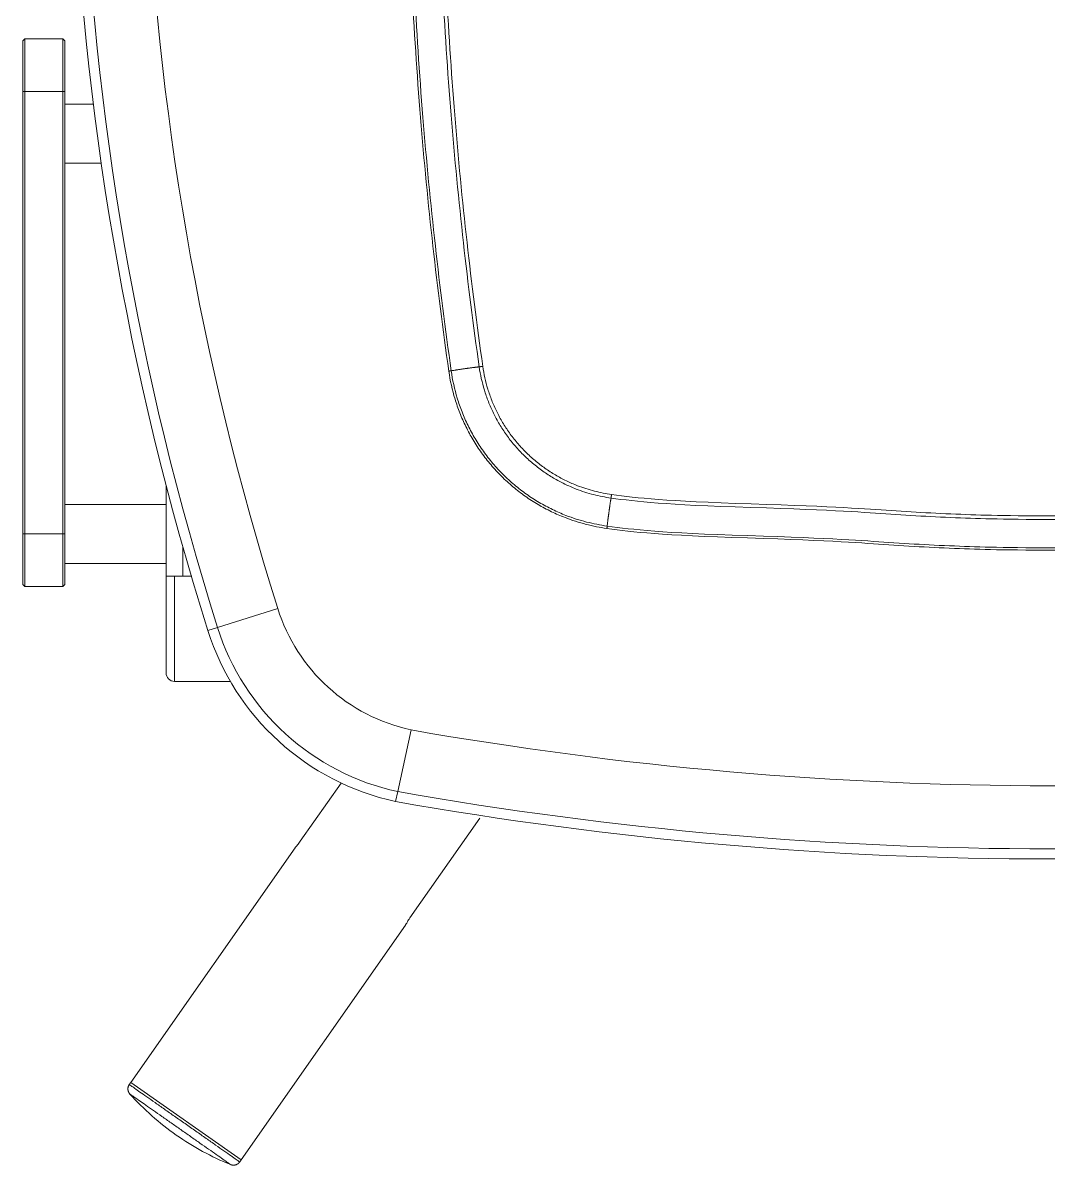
# Model space of a CAD drawing. Header units: millimetres. Extents: x 1448174 to 1599581, y -224422 to -106989.
# Drawn here: x 1488787.4 to 1488998.2, y -136036.1 to -135801.3 of the extents above; entities that cross this region are included whole.
import ezdxf

# ---------------------------------------------------------------- set-up
doc = ezdxf.new("R2010")
doc.units = ezdxf.units.MM
doc.header["$LTSCALE"] = 600
doc.header["$MEASUREMENT"] = 0
doc.layers.add('furniture', color=30, linetype='Continuous', lineweight=9)

msp = doc.modelspace()

# ---------------------------------------------------------------- linework, layer by layer
at = {"layer": 'furniture'}
for p, q in [((1488787.4233, -135804.9634), (1488787.8564, -135804.5302)), ((1488787.4233, -135815.3595), (1488787.4233, -135804.9634)), ((1488787.8564, -135804.5302), (1488795.6535, -135804.5302)), ((1488787.8564, -135804.5302), (1488787.8564, -135815.3595)), ((1488795.6535, -135815.3595), (1488795.6535, -135804.5302)), ((1488795.6535, -135804.5302), (1488796.0867, -135804.9634)), ((1488796.0867, -135804.9634), (1488796.0867, -135815.3595)), ((1488787.4233, -135906.3256), (1488787.4233, -135815.3595)), ((1488787.4233, -135815.3595), (1488787.8564, -135815.3595)), ((1488787.8564, -135815.3595), (1488787.8564, -135906.3256)), ((1488795.6535, -135815.3595), (1488787.8564, -135815.3595)), ((1488795.6535, -135906.3256), (1488795.6535, -135815.3595)), ((1488796.0867, -135815.3595), (1488795.6535, -135815.3595)), ((1488796.0867, -135815.3595), (1488796.0867, -135906.3256)), ((1488796.0867, -135817.9585), (1488801.9172, -135817.9585)), ((1488796.0867, -135830.0874), (1488803.5388, -135830.0874)), ((1488881.2579, -135871.9771), (1488881.0806, -135871.9981)), ((1488881.9919, -135871.8866), (1488881.9667, -135871.8898)), ((1488875.4994, -135872.7964), (1488875.4836, -135872.799)), ((1488816.8789, -135914.989), (1488816.8789, -135896.3261)), ((1488796.0867, -135900.2612), (1488816.8789, -135900.2612)), ((1488908.3609, -135898.953), (1488908.3327, -135899.1293)), ((1488908.4748, -135898.2222), (1488908.471, -135898.2474)), ((1488907.5731, -135904.7159), (1488907.5714, -135904.7318)), ((1488787.4233, -135916.7217), (1488787.4233, -135906.3256)), ((1488787.4233, -135906.3256), (1488787.8564, -135906.3256)), ((1488787.8564, -135906.3256), (1488795.6535, -135906.3256)), ((1488787.8564, -135906.3256), (1488787.8564, -135917.1549)), ((1488795.6535, -135917.1549), (1488795.6535, -135906.3256)), ((1488795.6535, -135906.3256), (1488796.0867, -135906.3256)), ((1488796.0867, -135906.3256), (1488796.0867, -135916.7217)), ((1488820.3443, -135909.0768), (1488820.3443, -135914.989)), ((1488796.0867, -135912.39), (1488816.8789, -135912.39)), ((1488787.4233, -135916.7217), (1488787.8564, -135917.1549)), ((1488795.6535, -135917.1549), (1488796.0867, -135916.7217)), ((1488816.8789, -135934.9149), (1488816.8789, -135914.989)), ((1488818.6116, -135914.989), (1488816.8789, -135914.989)), ((1488820.3443, -135914.989), (1488818.6116, -135914.989)), ((1488818.6116, -135914.989), (1488818.6116, -135936.6476)), ((1488822.053, -135914.989), (1488820.3443, -135914.989)), ((1488822.1427, -135914.989), (1488822.053, -135914.989)), ((1488787.8564, -135917.1549), (1488795.6535, -135917.1549)), ((1488839.8239, -135921.6467), (1488827.4482, -135925.5524)), ((1488827.4482, -135925.5524), (1488825.4658, -135926.178)), ((1488818.6116, -135936.6476), (1488830.0914, -135936.6476)), ((1488867.2501, -135946.6281), (1488864.5136, -135959.3136)), ((1488852.8547, -135957.544), (1488844.4723, -135969.5155)), ((1488864.0752, -135961.3456), (1488864.5136, -135959.3136)), ((1488867.0035, -135985.292), (1488881.3724, -135964.771)), ((1488843.3893, -135970.8725), (1488809.5992, -136019.1298)), ((1488866.0987, -135986.7737), (1488832.3085, -136035.0311)), ((1488809.3091, -136019.5444), (1488809.2728, -136019.5986)), ((1488809.5992, -136019.1298), (1488809.3089, -136019.5443)), ((1488809.5992, -136019.1298), (1488832.3085, -136035.0311)), ((1488830.1564, -136035.9968), (1488830.2174, -136036.02)), ((1488832.0183, -136035.4456), (1488832.3085, -136035.0311))]:
    msp.add_line(p, q, dxfattribs=at)
for centre, radius, start, end in [((1489403.7893, -135743.6627), 606.4404, 181.90213, 197.51538), ((1489403.7893, -135743.6627), 604.3616, 182.11034, 197.51538), ((1489403.7893, -135743.6627), 591.3842, 182.11034, 197.51538), ((1488896.1282, -135996.7979), 125.7042, 97.479964, 97.5703), ((1488895.8405, -135994.6962), 123.5829, 97.383471, 97.474552), ((1488895.4905, -135991.9476), 120.8121, 97.294084, 97.386349), ((1488895.1235, -135989.061), 117.9022, 97.201855, 97.295317), ((1488894.7657, -135986.2037), 115.0227, 97.108804, 97.203446), ((1488894.4658, -135983.8704), 112.6701, 97.009028, 97.104311), ((1488893.9168, -135979.2782), 108.0452, 96.919312, 97.017202), ((1488893.2097, -135973.4795), 102.2036, 96.815678, 96.917438), ((1488865.4197, -135737.988), 134.922, 276.741401, 276.764304), ((1488875.3137, -135821.2947), 51.0298, 276.749879, 276.796232), ((1488874.508, -135814.5739), 57.7987, 276.800884, 276.827592), ((1488859.4136, -135689.2051), 184.0728, 276.85349, 276.860063), ((1488872.9492, -135801.5243), 70.9411, 276.84176, 276.860647), ((1488874.5057, -135814.5066), 57.8658, 276.865964, 276.890675), ((1488873.315, -135804.5794), 67.8641, 276.8832, 276.903859), ((1488872.5455, -135798.3101), 74.1804, 276.911789, 276.930447), ((1488873.0265, -135802.2947), 70.1669, 276.933145, 276.953042), ((1488873.1815, -135803.5267), 68.9252, 276.949134, 276.969521), ((1488872.9811, -135801.812), 70.6516, 276.962092, 276.982003), ((1488872.8469, -135800.7988), 71.6736, 276.990031, 277.009693), ((1488872.8424, -135800.7686), 71.704, 277.010333, 277.030044), ((1488872.804, -135800.4873), 71.9879, 277.033018, 277.052701), ((1488872.7566, -135799.9298), 72.5471, 277.035756, 277.055336), ((1488872.6652, -135799.4528), 73.0317, 277.080578, 277.100071), ((1488872.6383, -135799.0872), 73.3978, 277.085625, 277.105062), ((1488872.5807, -135798.6552), 73.8336, 277.107932, 277.127302), ((1488872.5484, -135798.2465), 74.2431, 277.112903, 277.132207), ((1488872.4632, -135797.8275), 74.6696, 277.15715, 277.176386), ((1488872.433, -135797.437), 75.0607, 277.161994, 277.18117), ((1488872.3747, -135797.0548), 75.4473, 277.188854, 277.207966), ((1488872.3443, -135796.6628), 75.84, 277.193613, 277.212665), ((1488872.2604, -135796.2879), 76.2224, 277.239801, 277.258793), ((1488872.2585, -135795.915), 76.5925, 277.224983, 277.243921), ((1488872.1733, -135795.5589), 76.9566, 277.273417, 277.292294), ((1488872.137, -135795.1492), 77.3676, 277.280449, 277.299259), ((1488852.9875, -135734.9822), 139.6416, 279.074741, 279.090436), ((1488866.882, -135821.7284), 51.7896, 279.07414, 279.106414), ((1488866.0053, -135816.2084), 57.3788, 279.098502, 279.117356), ((1488845.9295, -135691.6282), 183.5663, 279.142809, 279.147386), ((1488864.0801, -135804.5084), 69.2361, 279.16834, 279.181739), ((1488866.2847, -135817.8412), 55.7224, 279.131473, 279.149193), ((1488864.8302, -135809.0843), 64.5991, 279.187814, 279.202721), ((1488864.0243, -135803.8892), 69.8563, 279.173772, 279.187312), ((1488864.7058, -135808.3629), 65.3311, 279.223724, 279.238265), ((1488865.052, -135810.2573), 63.4058, 279.204317, 279.21933), ((1488864.8909, -135809.3624), 64.3149, 279.233232, 279.247987), ((1488864.8828, -135809.2385), 64.4385, 279.237396, 279.252068), ((1488864.9578, -135809.8697), 63.8034, 279.276722, 279.291526), ((1488865.0653, -135810.3209), 63.3408, 279.261513, 279.276401), ((1488865.0926, -135810.5193), 63.1406, 279.280976, 279.29588), ((1488865.1339, -135810.8365), 62.8209, 279.305411, 279.320352), ((1488865.1849, -135811.1459), 62.5073, 279.320118, 279.335111), ((1488865.236, -135811.4883), 62.1612, 279.339809, 279.354853), ((1488865.2808, -135811.7914), 61.8549, 279.359586, 279.374674), ((1488865.3623, -135812.1178), 61.5195, 279.349311, 279.364447), ((1488865.376, -135812.4302), 61.2091, 279.399387, 279.41457), ((1488865.459, -135812.7656), 60.8646, 279.389155, 279.40439), ((1488865.5068, -135813.0853), 60.5414, 279.409203, 279.424487), ((1488865.555, -135813.4395), 60.1841, 279.43439, 279.449724), ((1488865.6293, -135813.723), 59.8923, 279.424169, 279.439544), ((1488865.6539, -135814.0631), 59.5528, 279.469859, 279.485298), ((1488865.7515, -135814.551), 59.0555, 279.469869, 279.485387), ((1488910.8646, -136087.0151), 217.1183, 99.26625, 99.374367), ((1488889.9122, -135957.8236), 86.2389, 99.13808, 99.34846), ((1488892.335, -135972.8363), 101.4459, 99.023348, 99.142525), ((1488923.2231, -136171.1477), 302.1481, 98.878138, 98.910196), ((1488896.1613, -135997.8002), 126.7009, 98.800245, 98.88524), ((1488893.024, -135977.0661), 105.7309, 98.730093, 98.83913), ((1488895.8839, -135995.7676), 124.6499, 98.63328, 98.724694), ((1488897.6706, -136007.7431), 136.7579, 98.537452, 98.620229), ((1488896.7411, -136001.5483), 130.4938, 98.449796, 98.537616), ((1488896.5028, -135999.8968), 128.8252, 98.363168, 98.45292), ((1488896.9609, -136003.0586), 132.0199, 98.272439, 98.360276), ((1488897.1921, -136004.6126), 133.5911, 98.187704, 98.274673), ((1488897.1202, -136004.1986), 133.1711, 98.095035, 98.182446), ((1488897.0817, -136003.857), 132.8274, 98.011668, 98.099351), ((1488897.0487, -136003.7003), 132.6676, 97.919275, 98.006969), ((1488896.9631, -136003.0019), 131.9641, 97.836285, 97.924243), ((1488896.8074, -136001.9528), 130.9036, 97.74303, 97.831381), ((1488896.6143, -136000.4687), 129.407, 97.65793, 97.746879), ((1488896.3867, -135998.8626), 127.7849, 97.563193, 97.65271), ((1489030.3507, -135918.5027), 123.5467, 171.502391, 171.593498), ((1489027.6071, -135918.0872), 120.7718, 171.412743, 171.505034), ((1489024.7369, -135917.6556), 117.8693, 171.318353, 171.411841), ((1489021.8911, -135917.2144), 114.9895, 171.226962, 171.321631), ((1489019.5615, -135916.8585), 112.6329, 171.129844, 171.225154), ((1489014.9994, -135916.1387), 108.0144, 171.03601, 171.133928), ((1489009.2285, -135915.2286), 102.1722, 170.934113, 171.035902), ((1488776.2081, -135877.6849), 133.8533, 350.857468, 350.880556), ((1488858.3932, -135890.8699), 50.6173, 350.872111, 350.918839), ((1488851.7626, -135889.7938), 57.3346, 350.90281, 350.929735), ((1488728.0685, -135870.1306), 182.5818, 350.955621, 350.962247), ((1488838.8563, -135887.7723), 70.3983, 350.978143, 350.997183), ((1488851.7009, -135889.7897), 57.3962, 350.979759, 351.004671), ((1488841.8953, -135888.2408), 67.3233, 351.00747, 351.028296), ((1488835.719, -135887.2481), 73.5789, 351.014764, 351.033573), ((1488839.6305, -135887.8896), 69.6152, 351.053345, 351.073403), ((1488840.8759, -135888.0769), 68.3559, 351.066562, 351.087114), ((1488839.1405, -135887.799), 70.1134, 351.082475, 351.102547), ((1488838.1709, -135887.6379), 71.0962, 351.095099, 351.114921), ((1488838.1472, -135887.6655), 71.1154, 351.139853, 351.159724), ((1488837.8505, -135887.6004), 71.4186, 351.144739, 351.164581), ((1488837.3059, -135887.518), 71.9693, 351.16634, 351.186079), ((1488836.841, -135887.4443), 72.44, 351.184772, 351.204423), ((1488836.461, -135887.3877), 72.8242, 351.206158, 351.225752), ((1488836.0405, -135887.325), 73.2494, 351.227445, 351.246973), ((1488835.643, -135887.262), 73.6519, 351.245616, 351.265077), ((1488835.2352, -135887.1976), 74.0647, 351.263713, 351.283105), ((1488834.8558, -135887.1376), 74.4488, 351.281732, 351.301064), ((1488834.4588, -135887.075), 74.8507, 351.29968, 351.318947), ((1488834.0778, -135887.0408), 75.2325, 351.337008, 351.356216), ((1488833.6879, -135886.9537), 75.6311, 351.335352, 351.354499), ((1488833.3778, -135886.9228), 75.9423, 351.366578, 351.38567), ((1488832.9803, -135886.8345), 76.3485, 351.364867, 351.383897), ((1488832.5558, -135886.8206), 76.7703, 351.421112, 351.440075), ((1489037.1817, -135919.5148), 130.4521, 172.567253, 172.6551), ((1489035.5346, -135919.2918), 128.79, 172.481073, 172.570851), ((1489038.6956, -135919.7109), 131.9787, 172.392381, 172.480244), ((1489040.2505, -135919.9174), 133.5472, 172.305888, 172.392883), ((1489039.8408, -135919.8704), 133.1349, 172.214883, 172.30232), ((1489039.4928, -135919.8172), 132.7829, 172.129609, 172.217318), ((1489039.3358, -135919.8062), 132.6258, 172.037274, 172.124994), ((1489038.6429, -135919.6973), 131.9245, 171.954464, 172.042447), ((1489037.5885, -135919.5612), 130.8615, 171.860486, 171.948864), ((1489036.1109, -135919.3385), 129.3672, 171.77649, 171.865465), ((1489034.5062, -135919.1121), 127.7467, 171.68448, 171.774023), ((1489032.4497, -135918.8091), 125.6679, 171.5952, 171.685563), ((1488842.8272, -135897.4382), 65.1537, 353.270694, 353.285469), ((1488837.5149, -135896.8364), 70.4999, 353.304528, 353.317947), ((1488842.0969, -135897.351), 65.8892, 353.298705, 353.313116), ((1488843.9902, -135897.576), 63.9826, 353.315882, 353.330761), ((1488843.0838, -135897.4973), 64.8921, 353.354635, 353.369259), ((1488842.9256, -135897.4384), 65.056, 353.333825, 353.348367), ((1488843.604, -135897.5568), 64.3684, 353.383105, 353.397777), ((1488844.0648, -135897.5819), 63.9079, 353.372649, 353.387404), ((1488844.2687, -135897.607), 63.7023, 353.388727, 353.403498), ((1488844.5261, -135897.6422), 63.4427, 353.408338, 353.423145), ((1488844.9103, -135897.6842), 63.0562, 353.421065, 353.435923), ((1488845.2271, -135897.726), 62.7367, 353.440807, 353.455716), ((1488845.5375, -135897.7632), 62.424, 353.457152, 353.472103), ((1488845.8718, -135897.803), 62.0874, 353.473565, 353.488565), ((1488846.1587, -135897.8412), 61.798, 353.493516, 353.508561), ((1488846.5349, -135897.8819), 61.4196, 353.506608, 353.521704), ((1488846.8624, -135897.8879), 61.0936, 353.492695, 353.507839), ((1488847.1918, -135897.9597), 60.7581, 353.53994, 353.555134), ((1488847.4825, -135897.9942), 60.4654, 353.556721, 353.571955), ((1488847.8635, -135898.0064), 60.0855, 353.542817, 353.558114), ((1488848.2967, -135898.0892), 59.6457, 353.590475, 353.605851), ((1489123.2247, -135929.3151), 217.0501, 173.384302, 173.492453), ((1488993.2717, -135914.1149), 86.2113, 173.258389, 173.468832), ((1489008.3707, -135915.9022), 101.4157, 173.137793, 173.257006), ((1489207.495, -135940.4333), 302.0451, 172.998805, 173.030872), ((1489033.4198, -135919.048), 126.6612, 172.917317, 173.002336), ((1489012.6247, -135916.3875), 105.6968, 172.849518, 172.958588), ((1489031.3934, -135918.755), 124.6141, 172.752178, 172.84362), ((1489043.3885, -135920.3083), 136.7094, 172.657823, 172.740626), ((1488767.6527, -135888.4698), 140.8613, 353.176247, 353.191806), ((1488855.6541, -135898.9632), 52.2365, 353.177728, 353.20972), ((1488850.024, -135898.3042), 57.905, 353.220942, 353.239631), ((1488723.5961, -135883.3392), 185.2156, 353.246369, 353.250906), ((1488838.1623, -135896.913), 69.848, 353.263821, 353.277102), ((1488851.6888, -135898.4968), 56.2292, 353.26624, 353.283805), ((1488875.0364, -135910.5339), 36.9245, 197.51538, 257.82662), ((1488875.0364, -135910.5339), 51.9806, 197.51538, 257.82662), ((1488875.0364, -135910.5339), 49.9018, 197.51538, 257.82662), ((1488818.6116, -135934.9149), 1.7327, 180, 270), ((1488998.6871, -135199.6404), 758.4631, 260.0206162, 279.9793824), ((1488998.6871, -135200.155), 773.0017, 259.9712848, 280.0287163), ((1488998.6871, -135200.0857), 770.9926, 259.9779632, 280.0220392), ((1488810.605, -136020.4433), 1.5785, 167.585613, 170.178809), ((1488810.6049, -136020.4426), 1.5782, 165.031134, 167.608624), ((1488810.6103, -136020.4466), 1.5845, 162.394435, 164.94257), ((1488810.6066, -136020.4449), 1.5804, 159.878103, 162.411973), ((1488810.6043, -136020.4465), 1.5788, 157.284712, 159.796932), ((1488810.6104, -136020.4489), 1.5854, 154.811605, 157.288423), ((1488810.637, -136020.465), 1.6163, 152.292681, 154.695143), ((1488810.6035, -136020.4473), 1.5784, 149.867956, 152.29798), ((1488810.5351, -136020.4069), 1.499, 147.365681, 149.889248), ((1488810.5985, -136020.4397), 1.5714, 178.157564, 180.802092), ((1488810.5938, -136020.4377), 1.5668, 180.874099, 183.529521), ((1488810.6, -136020.439), 1.5729, 175.545702, 178.182144), ((1488810.5954, -136020.439), 1.5684, 183.479509, 186.131814), ((1488810.6023, -136020.4412), 1.5754, 172.849017, 175.47231), ((1488810.6009, -136020.4366), 1.5741, 186.199548, 188.838616), ((1488810.602, -136020.4405), 1.5751, 170.2603, 172.87361), ((1488810.5893, -136020.4388), 1.5622, 188.824387, 191.479916), ((1488810.5643, -136020.442), 1.5371, 191.548052, 194.241373), ((1488810.5938, -136020.4388), 1.5665, 194.088058, 196.711165), ((1488810.6749, -136020.4135), 1.6514, 196.74167, 199.203445), ((1488810.5642, -136020.4439), 1.5369, 199.49013, 202.155129), ((1488810.3833, -136020.5152), 1.3425, 202.250888, 205.34293), ((1488810.6403, -136020.4276), 1.6126, 204.247102, 206.658836), ((1488812.3506, -136019.5787), 3.5219, 206.516328, 207.512684), ((1488810.4056, -136020.5182), 1.3644, 210.25699, 213.473478), ((1488810.2879, -136020.6002), 1.2211, 213.307641, 218.73068), ((1488811.8516, -136019.495), 3.1345, 216.606861, 219.351855), ((1488851.2656, -135983.7907), 56.3123, 222.01573, 235), ((1488851.2656, -135983.7907), 56.3123, 235, 247.98427), ((1488830.7214, -136034.6087), 1.4987, 250.345975, 252.869735), ((1488830.7451, -136034.5325), 1.5785, 252.861909, 255.292112), ((1488830.7551, -136034.4962), 1.6161, 255.275884, 257.678516), ((1488830.7454, -136034.5255), 1.5854, 257.793912, 260.270895), ((1488830.7443, -136034.532), 1.5788, 260.272969, 262.785345), ((1488830.7425, -136034.5303), 1.5802, 262.8556, 265.389615), ((1488830.7432, -136034.5261), 1.5845, 265.37802, 267.926287), ((1488830.7404, -136034.5323), 1.5782, 268.018981, 270.59659), ((1488830.7411, -136034.5319), 1.5786, 270.572691, 273.165988), ((1488830.7389, -136034.5357), 1.5749, 273.252069, 275.865465), ((1488830.7398, -136034.5349), 1.5756, 275.828699, 278.452059), ((1488830.7379, -136034.538), 1.5728, 278.538747, 281.175239), ((1488830.739, -136034.539), 1.5716, 281.141951, 283.786508), ((1488830.7384, -136034.5441), 1.5669, 283.854257, 286.509689), ((1488830.739, -136034.5423), 1.5684, 286.468798, 289.12109), ((1488830.7355, -136034.5375), 1.5741, 289.183636, 291.822673), ((1488830.7402, -136034.5483), 1.5623, 291.810538, 294.466015), ((1488830.7488, -136034.572), 1.5372, 294.539401, 297.232651), ((1488830.7395, -136034.5438), 1.5666, 297.064724, 299.687742), ((1488830.6964, -136034.4705), 1.6515, 299.728119, 302.189795), ((1488830.7507, -136034.5713), 1.5373, 302.477016, 305.141891), ((1488830.861, -136034.7318), 1.3426, 305.237622, 308.329501), ((1488830.7177, -136034.501), 1.6128, 307.233597, 309.645188), ((1488829.5064, -136033.0248), 3.5224, 309.498354, 310.494648), ((1488830.8588, -136034.7094), 1.3646, 313.240636, 316.456915), ((1488830.9652, -136034.8056), 1.2213, 316.292698, 321.715345), ((1488829.5365, -136033.53), 3.1352, 319.593553, 322.338336)]:
    msp.add_arc(centre, radius, start, end, dxfattribs=at)
for points, knots in [([(1488875.0121, -135872.8759), (1488873.7972, -135864.3354), (1488872.7095, -135855.7787), (1488870.7628, -135838.4011), (1488869.9112, -135829.5824), (1488868.458, -135811.6806), (1488867.8643, -135802.6009), (1488866.9496, -135784.1789), (1488866.6367, -135774.8409), (1488866.4743, -135765.4969)], [0, 0, 0, 0, 0.2400767, 0.2400767, 0.48667038, 0.48667038, 0.73993011, 0.73993011, 1, 1, 1, 1]), ([(1488875.4994, -135872.7964), (1488874.2852, -135864.2607), (1488873.1983, -135855.7089), (1488871.2529, -135838.3411), (1488870.4018, -135829.5273), (1488868.9497, -135811.6357), (1488868.3564, -135802.5612), (1488867.4425, -135784.1496), (1488867.1299, -135774.817), (1488866.9676, -135765.4782)], [0, 0, 0, 0, 0.2400767, 0.2400767, 0.48667038, 0.48667038, 0.73993011, 0.73993011, 1, 1, 1, 1]), ([(1488872.7833, -135765.3771), (1488872.9444, -135774.6534), (1488873.2549, -135783.9236), (1488874.1627, -135802.212), (1488874.7521, -135811.2258), (1488876.1945, -135828.9977), (1488877.0399, -135837.7524), (1488878.9722, -135855.004), (1488880.0519, -135863.4986), (1488881.2579, -135871.9771)], [0, 0, 0, 0, 0.26006989, 0.26006989, 0.51332962, 0.51332962, 0.7599233, 0.7599233, 1, 1, 1, 1]), ([(1488873.5241, -135765.4399), (1488873.6854, -135774.6876), (1488873.9955, -135783.9292), (1488874.9018, -135802.1813), (1488875.4907, -135811.1874), (1488876.9322, -135828.944), (1488877.777, -135837.6913), (1488879.708, -135854.9281), (1488880.7868, -135863.4153), (1488881.9919, -135871.8866)], [0.000578332, 0.000578332, 0.000578332, 0.000578332, 0.26006989, 0.26006989, 0.51332962, 0.51332962, 0.7599233, 0.7599233, 1, 1, 1, 1]), ([(1488881.2579, -135871.9771), (1488881.4871, -135873.5926), (1488881.841, -135875.1897), (1488882.5604, -135877.5556), (1488882.8372, -135878.3507), (1488883.4585, -135879.9302), (1488883.8038, -135880.7135), (1488884.5621, -135882.261), (1488884.9757, -135883.024), (1488885.8689, -135884.522), (1488886.3488, -135885.2559), (1488887.3718, -135886.6871), (1488887.9148, -135887.3835), (1488889.0595, -135888.7315), (1488889.6609, -135889.3824), (1488890.9164, -135890.6321), (1488891.5702, -135891.2304), (1488892.9235, -135892.3687), (1488893.6224, -135892.9084), (1488895.0585, -135893.9246), (1488895.7947, -135894.4011), (1488897.2968, -135895.2873), (1488898.0618, -135895.6972), (1488899.6127, -135896.4483), (1488900.3977, -135896.7899), (1488902.3667, -135897.5537), (1488903.5645, -135897.9382), (1488905.9597, -135898.5532), (1488907.1553, -135898.7877), (1488908.3609, -135898.953)], [0, 0, 0, 0, 0.11924432, 0.11924432, 0.18074567, 0.18074567, 0.24328882, 0.24328882, 0.30669117, 0.30669117, 0.37075357, 0.37075357, 0.43526367, 0.43526367, 0.49999999, 0.49999999, 0.56473631, 0.56473631, 0.62924643, 0.62924643, 0.69330881, 0.69330881, 0.75671117, 0.75671117, 0.81925433, 0.81925433, 0.91106378, 0.91106378, 1, 1, 1, 1]), ([(1488881.9919, -135871.8866), (1488882.2165, -135873.4643), (1488882.5629, -135875.0241), (1488883.2665, -135877.3345), (1488883.5372, -135878.111), (1488884.1446, -135879.6534), (1488884.4823, -135880.4183), (1488885.2236, -135881.9294), (1488885.6278, -135882.6744), (1488886.5008, -135884.1371), (1488886.9699, -135884.8537), (1488887.9696, -135886.2511), (1488888.5003, -135886.931), (1488889.6188, -135888.2471), (1488890.2064, -135888.8826), (1488891.4333, -135890.1027), (1488892.072, -135890.6867), (1488893.3943, -135891.7979), (1488894.0772, -135892.3248), (1488895.4802, -135893.3167), (1488896.1994, -135893.7817), (1488897.6669, -135894.6466), (1488898.4142, -135895.0467), (1488899.9294, -135895.7796), (1488900.6962, -135896.1129), (1488902.6196, -135896.8581), (1488903.7897, -135897.2331), (1488906.1293, -135897.8327), (1488907.2971, -135898.0613), (1488908.4748, -135898.2222)], [0, 0, 0, 0, 0.11924432, 0.11924432, 0.18074567, 0.18074567, 0.24328882, 0.24328882, 0.30669117, 0.30669117, 0.37075357, 0.37075357, 0.43526367, 0.43526367, 0.49999999, 0.49999999, 0.56473631, 0.56473631, 0.62924643, 0.62924643, 0.69330881, 0.69330881, 0.75671117, 0.75671117, 0.81925433, 0.81925433, 0.91106378, 0.91106378, 1, 1, 1, 1]), ([(1488907.5162, -135905.2063), (1488906.0709, -135905.0087), (1488904.6374, -135904.7279), (1488901.7652, -135903.9916), (1488900.3292, -135903.5311), (1488897.9683, -135902.6161), (1488897.0271, -135902.2068), (1488895.1673, -135901.307), (1488894.2501, -135900.8158), (1488892.4488, -135899.754), (1488891.566, -135899.1831), (1488889.844, -135897.9653), (1488889.0058, -135897.3185), (1488887.3829, -135895.9543), (1488886.5989, -135895.2373), (1488885.0931, -135893.7395), (1488884.3719, -135892.9594), (1488882.999, -135891.3437), (1488882.3477, -135890.5091), (1488881.1208, -135888.7936), (1488880.5451, -135887.9139), (1488879.4736, -135886.1183), (1488878.9775, -135885.2037), (1488878.0678, -135883.3488), (1488877.6534, -135882.4097), (1488876.908, -135880.5164), (1488876.5759, -135879.5634), (1488875.7124, -135876.7267), (1488875.2876, -135874.813), (1488875.0121, -135872.8759)], [0, 0, 0, 0, 0.08893621, 0.08893621, 0.18074567, 0.18074567, 0.24328883, 0.24328883, 0.30669119, 0.30669119, 0.37075357, 0.37075357, 0.43526369, 0.43526369, 0.50000001, 0.50000001, 0.56473633, 0.56473633, 0.62924643, 0.62924643, 0.69330883, 0.69330883, 0.75671118, 0.75671118, 0.81925434, 0.81925434, 0.88075568, 0.88075568, 1, 1, 1, 1]), ([(1488907.5731, -135904.7159), (1488906.1466, -135904.5204), (1488904.7317, -135904.243), (1488901.897, -135903.5154), (1488900.4798, -135903.0605), (1488898.1498, -135902.1567), (1488897.2209, -135901.7525), (1488895.3855, -135900.8639), (1488894.4803, -135900.3788), (1488892.7027, -135899.3303), (1488891.8315, -135898.7666), (1488890.1321, -135897.5641), (1488889.305, -135896.9255), (1488887.7035, -135895.5786), (1488886.9299, -135894.8706), (1488885.444, -135893.3919), (1488884.7323, -135892.6217), (1488883.3777, -135891.0266), (1488882.7351, -135890.2027), (1488881.5245, -135888.5091), (1488880.9565, -135887.6407), (1488879.8995, -135885.8681), (1488879.4101, -135884.9652), (1488878.5126, -135883.1341), (1488878.1039, -135882.2072), (1488877.3686, -135880.3382), (1488877.0411, -135879.3975), (1488876.1895, -135876.5975), (1488875.7708, -135874.7083), (1488875.4994, -135872.7964)], [0, 0, 0, 0, 0.08893621, 0.08893621, 0.18074567, 0.18074567, 0.24328883, 0.24328883, 0.30669119, 0.30669119, 0.37075357, 0.37075357, 0.43526369, 0.43526369, 0.50000001, 0.50000001, 0.56473633, 0.56473633, 0.62924643, 0.62924643, 0.69330883, 0.69330883, 0.75671118, 0.75671118, 0.81925434, 0.81925434, 0.88075568, 0.88075568, 1, 1, 1, 1]), ([(1488908.3609, -135898.953), (1488913.7603, -135899.6913), (1488919.1698, -135900.3377), (1488955.0207, -135901.4482), (1488960.4589, -135901.9117), (1488971.3571, -135902.6543), (1488976.8141, -135902.933), (1488987.7407, -135903.3051), (1488993.2072, -135903.3982), (1489029.3608, -135903.3985), (1489034.8273, -135903.3056), (1489045.754, -135902.9341), (1489051.2109, -135902.6556), (1489062.1092, -135901.9135), (1489067.5476, -135901.4504), (1489078.3982, -135900.3404), (1489083.8082, -135899.6942), (1489089.2073, -135898.9562)], [0, 0, 0, 0, 0.12474757, 0.12474757, 0.24971126, 0.24971126, 0.37481944, 0.37481944, 0.5, 0.5, 0.62518056, 0.62518056, 0.75028875, 0.75028875, 0.87525244, 0.87525244, 1, 1, 1, 1]), ([(1488908.4748, -135898.2222), (1488913.8659, -135898.9592), (1488919.267, -135899.6045), (1488955.1014, -135900.713), (1488960.5312, -135901.1755), (1488971.4127, -135901.9167), (1488976.8613, -135902.1949), (1488987.7712, -135902.566), (1488993.2293, -135902.6589), (1489029.3662, -135902.6588), (1489034.8243, -135902.566), (1489045.7342, -135902.1947), (1489051.1828, -135901.9165), (1489062.0643, -135901.1752), (1489067.4943, -135900.7126), (1489078.3283, -135899.604), (1489083.7299, -135898.9587), (1489089.1207, -135898.2217)], [0, 0, 0, 0, 0.12474757, 0.12474757, 0.24971126, 0.24971126, 0.37481944, 0.37481944, 0.5, 0.5, 0.62518056, 0.62518056, 0.75028875, 0.75028875, 0.87525244, 0.87525244, 1, 1, 1, 1]), ([(1489089.9952, -135904.7191), (1489084.5309, -135905.466), (1489079.0556, -135906.12), (1489068.0741, -135907.2434), (1489062.5702, -135907.7121), (1489051.5405, -135908.4631), (1489046.0176, -135908.745), (1489034.9592, -135909.121), (1489029.4268, -135909.215), (1488993.1412, -135909.2147), (1488987.6088, -135909.1205), (1488976.5504, -135908.7439), (1488971.0276, -135908.4618), (1488959.9979, -135907.7103), (1488954.4941, -135907.2412), (1488918.5124, -135906.1173), (1488913.0376, -135905.4631), (1488907.5731, -135904.7159)], [0, 0, 0, 0, 0.12474756, 0.12474756, 0.24971125, 0.24971125, 0.37481944, 0.37481944, 0.5, 0.5, 0.62518056, 0.62518056, 0.75028874, 0.75028874, 0.87525243, 0.87525243, 1, 1, 1, 1]), ([(1489090.072, -135905.2069), (1489084.6022, -135905.9545), (1489079.1215, -135906.6093), (1489068.1289, -135907.7341), (1489062.6194, -135908.2034), (1489051.5785, -135908.9554), (1489046.0501, -135909.2377), (1489034.9805, -135909.6143), (1489029.4425, -135909.7085), (1488993.1458, -135909.7084), (1488987.6077, -135909.6142), (1488976.5381, -135909.2375), (1488971.0097, -135908.9552), (1488959.9689, -135908.2032), (1488954.4595, -135907.7338), (1488918.4666, -135906.609), (1488912.9863, -135905.9542), (1488907.5162, -135905.2063)], [0, 0, 0, 0, 0.12474756, 0.12474756, 0.24971125, 0.24971125, 0.37481944, 0.37481944, 0.5, 0.5, 0.62518056, 0.62518056, 0.75028874, 0.75028874, 0.87525243, 0.87525243, 1, 1, 1, 1]), ([(1488844.4723, -135969.5155), (1488844.2728, -135969.8004), (1488843.9323, -135970.237), (1488843.5094, -135970.7505), (1488843.3894, -135970.8724), (1488843.3893, -135970.8725)], [0, 0, 0, 0, 0.001153919, 0.0019785611, 0.0031324929, 0.0031324929, 0.0031324929, 0.0031324929]), ([(1488866.0987, -135986.7737), (1488866.0987, -135986.7737), (1488866.1723, -135986.6192), (1488866.5102, -135986.0462), (1488866.804, -135985.5769), (1488867.0034, -135985.2921)], [0, 0, 0, 0, 0.0011539209, 0.0019785627, 0.0031324929, 0.0031324929, 0.0031324929, 0.0031324929]), ([(1488809.3091, -136019.5444), (1488809.309, -136019.5444), (1488809.3479, -136019.5716), (1488809.6371, -136019.7741), (1488810.3695, -136020.2869), (1488811.452, -136021.0449), (1488812.8631, -136022.0329), (1488814.566, -136023.2253), (1488816.5088, -136024.5857), (1488818.6025, -136026.0517), (1488820.792, -136027.5848), (1488822.9984, -136029.1297), (1488825.136, -136030.6265), (1488827.1017, -136032.0029), (1488828.8605, -136033.2345), (1488830.3202, -136034.2565), (1488831.3479, -136034.9761), (1488831.9047, -136035.366), (1488832.0183, -136035.4456), (1488832.0183, -136035.4456)], [11.215176, 11.215176, 11.215176, 11.215176, 11.674504, 12.757694, 13.840884, 14.924073, 16.007263, 17.126728, 18.246193, 19.365657, 20.485122, 21.637017, 22.788913, 23.940808, 25.092703, 26.326213, 27.559722, 28.656569, 29.64509, 29.64509, 29.64509, 29.64509]), ([(1488830.1564, -136035.9968), (1488830.1564, -136035.9968), (1488830.0526, -136035.9242), (1488829.5444, -136035.5683), (1488828.6063, -136034.9115), (1488827.274, -136033.9786), (1488825.6685, -136032.8544), (1488823.8743, -136031.5981), (1488821.9232, -136030.2319), (1488819.9092, -136028.8217), (1488817.9107, -136027.4224), (1488815.9997, -136026.0842), (1488814.2263, -136024.8425), (1488812.6719, -136023.7541), (1488811.3839, -136022.8522), (1488810.3958, -136022.1604), (1488809.7273, -136021.6923), (1488809.4634, -136021.5074), (1488809.4278, -136021.4826), (1488809.4278, -136021.4825)], [11.211812, 11.211812, 11.211812, 11.211812, 12.200334, 13.297181, 14.53069, 15.764199, 16.916094, 18.06799, 19.219885, 20.371781, 21.491245, 22.61071, 23.730175, 24.84964, 25.932829, 27.016019, 28.099209, 29.182398, 29.641727, 29.641727, 29.641727, 29.641727])]:
    msp.add_open_spline(points, degree=3, knots=knots, dxfattribs=at)

doc.saveas('drawing.dxf')
